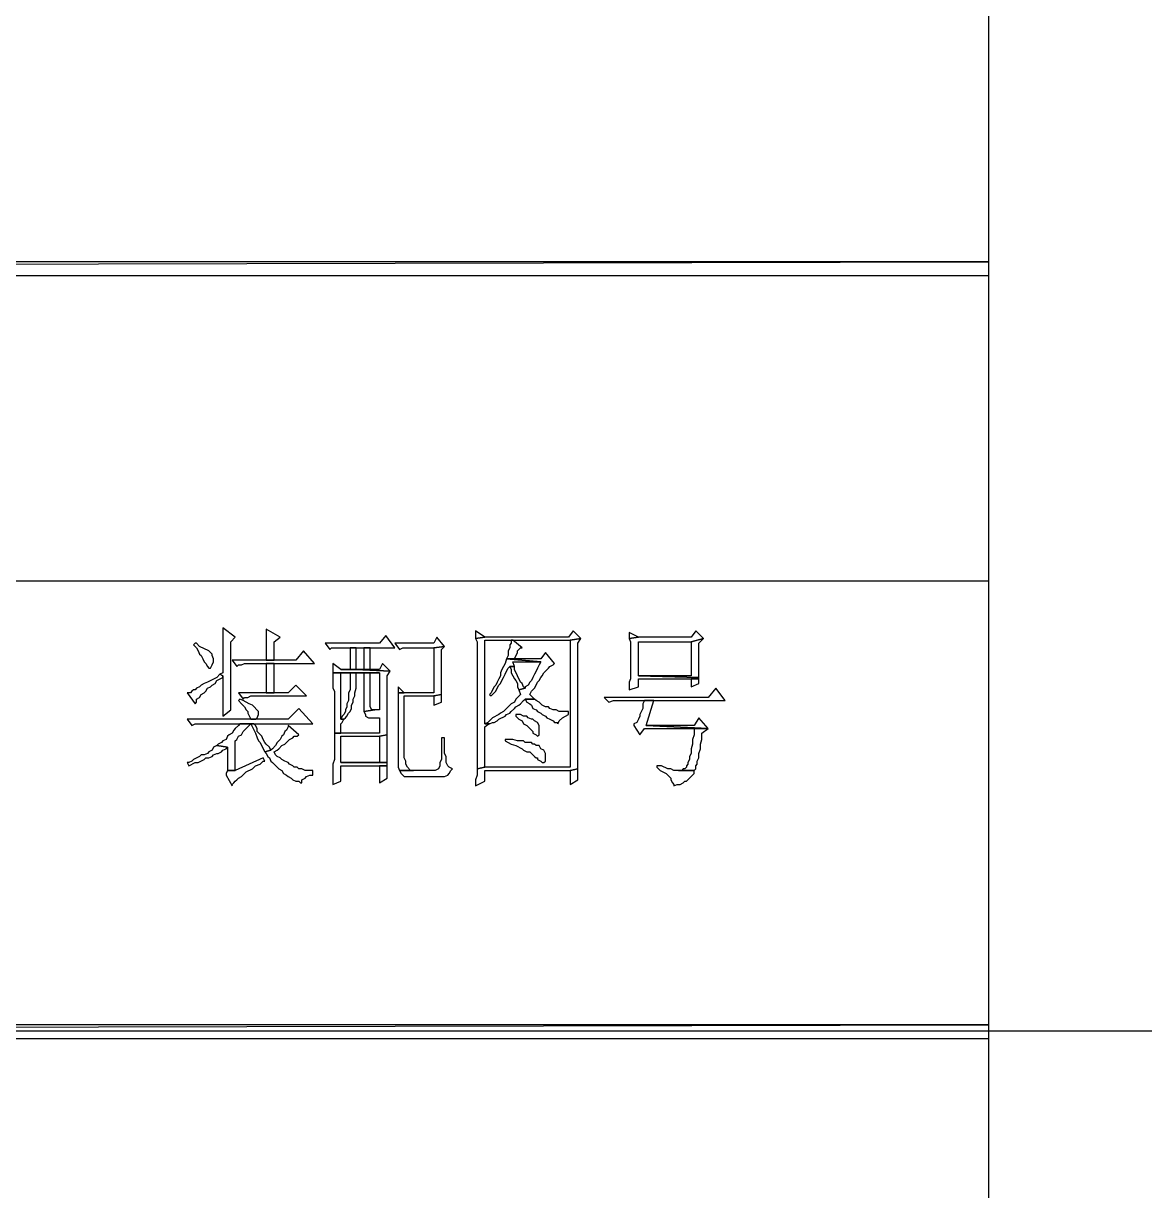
# Model space of a CAD drawing. Extents: x -15.4 to 0.8, y 0.3 to 11.8.
# Drawn here: x -11.678 to -11.075, y 6.009 to 6.637 of the extents above; entities that cross this region are included whole.
import ezdxf

# ---------------------------------------------------------------- set-up
doc = ezdxf.new("R2010")
doc.units = 0
doc.header["$MEASUREMENT"] = 0
doc.linetypes.add('AUSGEZOGEN', pattern=[0])
doc.layers.get('0').update_dxf_attribs({"linetype": 'AUSGEZOGEN'})

msp = doc.modelspace()

# ---------------------------------------------------------------- linework, layer by layer
for points in [[(-11.15878, 11.43606), (-11.15878, 0.75356)], [(-14.50878, 6.50856), (-14.50878, 6.50106), (-14.50878, 6.50106), (-11.15878, 6.50856), (-14.50878, 6.50856)], [(-14.50878, 6.50106), (-11.15878, 6.50856), (-11.15878, 6.50856), (-11.15878, 6.50106), (-14.50878, 6.50106)], [(-11.15878, 6.3369), (-14.50878, 6.3369)], [(-11.57045, 6.3119), (-11.57045, 6.28773), (-11.57045, 6.28773), (-11.57211, 6.2869), (-11.57211, 6.2869), (-11.57045, 6.28606), (-11.57045, 6.28606), (-11.57045, 6.2644), (-11.57045, 6.2644), (-11.56628, 6.26773), (-11.56628, 6.26773), (-11.56628, 6.3044), (-11.56628, 6.3044), (-11.56378, 6.3069), (-11.57045, 6.3119)], [(-11.54711, 6.31106), (-11.54711, 6.2944), (-11.54711, 6.2944), (-11.54295, 6.2944), (-11.54295, 6.2944), (-11.54295, 6.3044), (-11.54295, 6.3044), (-11.53961, 6.3069), (-11.54711, 6.31106)], [(-11.48295, 6.30773), (-11.48628, 6.30356), (-11.48628, 6.30356), (-11.51545, 6.30356), (-11.51545, 6.30356), (-11.51295, 6.30023), (-11.51295, 6.30023), (-11.51211, 6.30106), (-11.51211, 6.30106), (-11.47795, 6.30106), (-11.48295, 6.30773)], [(-11.45545, 6.3069), (-11.45711, 6.30356), (-11.45711, 6.30356), (-11.47795, 6.30356), (-11.47795, 6.30356), (-11.47545, 6.30023), (-11.47545, 6.30023), (-11.47378, 6.30106), (-11.47378, 6.30106), (-11.45711, 6.30106), (-11.45711, 6.30106), (-11.45128, 6.3019), (-11.45545, 6.3069)], [(-11.43461, 6.31023), (-11.43461, 6.30606), (-11.43461, 6.30606), (-11.42961, 6.3069), (-11.43461, 6.31023)], [(-11.38211, 6.31023), (-11.38461, 6.3069), (-11.38461, 6.3069), (-11.42961, 6.3069), (-11.42961, 6.3069), (-11.43461, 6.30606), (-11.43461, 6.30606), (-11.43378, 6.3044), (-11.43378, 6.3044), (-11.43378, 6.23606), (-11.43378, 6.23606), (-11.42961, 6.2369), (-11.42961, 6.2369), (-11.42961, 6.25856), (-11.42961, 6.25856), (-11.42878, 6.2594), (-11.42878, 6.2594), (-11.42711, 6.26023), (-11.42711, 6.26023), (-11.42961, 6.26023), (-11.42961, 6.26023), (-11.42961, 6.30523), (-11.42961, 6.30523), (-11.38378, 6.30523), (-11.38378, 6.30523), (-11.37795, 6.30606), (-11.38211, 6.31023)], [(-11.37795, 6.30606), (-11.38378, 6.30523), (-11.38378, 6.30523), (-11.38378, 6.2369), (-11.38378, 6.2369), (-11.42961, 6.2369), (-11.42961, 6.2369), (-11.43378, 6.23606), (-11.43378, 6.23606), (-11.43378, 6.23273), (-11.43378, 6.23273), (-11.43461, 6.23023), (-11.43461, 6.23023), (-11.43461, 6.2269), (-11.43461, 6.2269), (-11.42961, 6.2294), (-11.42961, 6.2294), (-11.42961, 6.23523), (-11.42961, 6.23523), (-11.38378, 6.23523), (-11.38378, 6.23523), (-11.37961, 6.23606), (-11.37961, 6.23606), (-11.37961, 6.30356), (-11.37795, 6.30606)], [(-11.41461, 6.30523), (-11.41545, 6.30523), (-11.41545, 6.30523), (-11.41545, 6.30356), (-11.41545, 6.30356), (-11.41628, 6.30273), (-11.41628, 6.30273), (-11.41628, 6.30106), (-11.41628, 6.30106), (-11.41711, 6.2994), (-11.41711, 6.2994), (-11.41711, 6.2969), (-11.41711, 6.2969), (-11.41795, 6.29523), (-11.41795, 6.29523), (-11.41378, 6.29523), (-11.41378, 6.29523), (-11.41211, 6.29856), (-11.41211, 6.29856), (-11.41211, 6.2994), (-11.41211, 6.2994), (-11.41045, 6.30106), (-11.41045, 6.30106), (-11.40961, 6.30106), (-11.41461, 6.30523)], [(-11.31628, 6.31023), (-11.31878, 6.3069), (-11.31878, 6.3069), (-11.34711, 6.3069), (-11.34711, 6.3069), (-11.35211, 6.30606), (-11.35211, 6.30606), (-11.35128, 6.3044), (-11.35128, 6.3044), (-11.35128, 6.2844), (-11.35128, 6.2844), (-11.35211, 6.28273), (-11.35211, 6.28273), (-11.35211, 6.27856), (-11.35211, 6.27856), (-11.34711, 6.28023), (-11.34711, 6.28023), (-11.34711, 6.2844), (-11.34711, 6.2844), (-11.31461, 6.2844), (-11.31461, 6.2844), (-11.31461, 6.28523), (-11.31461, 6.28523), (-11.34711, 6.28606), (-11.34711, 6.28606), (-11.34711, 6.3044), (-11.34711, 6.3044), (-11.31878, 6.3044), (-11.31878, 6.3044), (-11.31211, 6.30606), (-11.31628, 6.31023)], [(-11.35211, 6.3094), (-11.35211, 6.30606), (-11.35211, 6.30606), (-11.34711, 6.3069), (-11.35211, 6.3094)], [(-11.31211, 6.30606), (-11.31878, 6.3044), (-11.31878, 6.3044), (-11.31878, 6.28606), (-11.31878, 6.28606), (-11.34711, 6.28606), (-11.34711, 6.28606), (-11.31461, 6.28523), (-11.31461, 6.28523), (-11.31461, 6.30356), (-11.31211, 6.30606)], [(-11.58545, 6.30356), (-11.58628, 6.30273), (-11.58628, 6.30273), (-11.58461, 6.30106), (-11.58461, 6.30106), (-11.58378, 6.2994), (-11.58378, 6.2994), (-11.58295, 6.29773), (-11.58295, 6.29773), (-11.58211, 6.2969), (-11.58211, 6.2969), (-11.58128, 6.29523), (-11.58128, 6.29523), (-11.58045, 6.29356), (-11.58045, 6.29356), (-11.57961, 6.29273), (-11.57961, 6.29273), (-11.57878, 6.29106), (-11.57878, 6.29106), (-11.57795, 6.29023), (-11.57795, 6.29023), (-11.57711, 6.29023), (-11.57711, 6.29023), (-11.57628, 6.2919), (-11.57628, 6.2919), (-11.57545, 6.29356), (-11.57545, 6.29356), (-11.57545, 6.29523), (-11.57545, 6.29523), (-11.57628, 6.2969), (-11.57628, 6.2969), (-11.57628, 6.29773), (-11.57628, 6.29773), (-11.57795, 6.2994), (-11.57795, 6.2994), (-11.58295, 6.3019), (-11.58295, 6.3019), (-11.58461, 6.30356), (-11.58545, 6.30356)], [(-11.52711, 6.2994), (-11.53128, 6.2944), (-11.53128, 6.2944), (-11.56545, 6.2944), (-11.56545, 6.2944), (-11.56295, 6.29106), (-11.56295, 6.29106), (-11.56211, 6.2919), (-11.56211, 6.2919), (-11.56045, 6.2919), (-11.56045, 6.2919), (-11.55878, 6.29273), (-11.55878, 6.29273), (-11.52128, 6.29273), (-11.52711, 6.2994)], [(-11.49878, 6.30106), (-11.50211, 6.30106), (-11.50211, 6.30106), (-11.50211, 6.2894), (-11.50211, 6.2894), (-11.50711, 6.2894), (-11.50711, 6.2894), (-11.49878, 6.2894), (-11.49878, 6.30106)], [(-11.49128, 6.2894), (-11.49128, 6.30106), (-11.49128, 6.30106), (-11.49461, 6.30106), (-11.49461, 6.30106), (-11.49461, 6.2894), (-11.49461, 6.2894), (-11.49128, 6.2894), (-11.49128, 6.2894)], [(-11.45128, 6.3019), (-11.45711, 6.30106), (-11.45711, 6.30106), (-11.45711, 6.2769), (-11.45711, 6.2769), (-11.47628, 6.2769), (-11.47628, 6.2769), (-11.47628, 6.2369), (-11.47628, 6.2369), (-11.47545, 6.23523), (-11.47545, 6.23523), (-11.46795, 6.23523), (-11.46795, 6.23523), (-11.46961, 6.23523), (-11.46961, 6.23523), (-11.47128, 6.2369), (-11.47128, 6.2369), (-11.47211, 6.23856), (-11.47211, 6.23856), (-11.47211, 6.24023), (-11.47211, 6.24023), (-11.47295, 6.2419), (-11.47295, 6.2419), (-11.47295, 6.27523), (-11.47295, 6.27523), (-11.45711, 6.27523), (-11.45711, 6.27523), (-11.45295, 6.27606), (-11.45295, 6.27606), (-11.45295, 6.30023), (-11.45128, 6.3019)], [(-11.39711, 6.29856), (-11.39961, 6.29523), (-11.39961, 6.29523), (-11.41795, 6.29523), (-11.41795, 6.29523), (-11.39961, 6.29356), (-11.39961, 6.29356), (-11.40045, 6.2919), (-11.40045, 6.2919), (-11.40128, 6.29023), (-11.40128, 6.29023), (-11.40211, 6.28856), (-11.40211, 6.28856), (-11.40295, 6.2869), (-11.40295, 6.2869), (-11.40378, 6.28523), (-11.40378, 6.28523), (-11.40461, 6.28356), (-11.40461, 6.28356), (-11.40545, 6.28273), (-11.40545, 6.28273), (-11.40628, 6.28106), (-11.40628, 6.28106), (-11.40795, 6.28023), (-11.40795, 6.28023), (-11.40795, 6.2794), (-11.40795, 6.2794), (-11.41128, 6.27856), (-11.41128, 6.27856), (-11.41045, 6.27606), (-11.41045, 6.27606), (-11.41295, 6.27356), (-11.41295, 6.27356), (-11.41378, 6.2719), (-11.41378, 6.2719), (-11.41545, 6.27106), (-11.41545, 6.27106), (-11.41628, 6.27023), (-11.41628, 6.27023), (-11.41711, 6.2694), (-11.41711, 6.2694), (-11.41878, 6.26773), (-11.41878, 6.26773), (-11.41961, 6.2669), (-11.41961, 6.2669), (-11.42128, 6.26606), (-11.42128, 6.26606), (-11.42211, 6.26523), (-11.42211, 6.26523), (-11.42545, 6.26356), (-11.42545, 6.26356), (-11.42711, 6.2619), (-11.42711, 6.2619), (-11.42795, 6.26106), (-11.42795, 6.26106), (-11.42961, 6.26023), (-11.42961, 6.26023), (-11.42711, 6.26023), (-11.42711, 6.26023), (-11.42545, 6.26106), (-11.42545, 6.26106), (-11.42461, 6.26106), (-11.42461, 6.26106), (-11.42295, 6.2619), (-11.42295, 6.2619), (-11.42211, 6.26273), (-11.42211, 6.26273), (-11.41878, 6.2644), (-11.41878, 6.2644), (-11.41795, 6.26523), (-11.41795, 6.26523), (-11.41628, 6.26606), (-11.41628, 6.26606), (-11.41545, 6.2669), (-11.41545, 6.2669), (-11.41378, 6.26856), (-11.41378, 6.26856), (-11.41295, 6.2694), (-11.41295, 6.2694), (-11.41128, 6.27023), (-11.41128, 6.27023), (-11.41045, 6.27106), (-11.41045, 6.27106), (-11.40878, 6.27273), (-11.40878, 6.27273), (-11.40795, 6.27356), (-11.40795, 6.27356), (-11.40295, 6.27356), (-11.40295, 6.27356), (-11.40378, 6.2744), (-11.40378, 6.2744), (-11.40545, 6.27606), (-11.40545, 6.27606), (-11.40461, 6.27773), (-11.40461, 6.27773), (-11.40295, 6.2794), (-11.40295, 6.2794), (-11.40211, 6.28106), (-11.40211, 6.28106), (-11.40128, 6.28273), (-11.40128, 6.28273), (-11.40045, 6.28356), (-11.40045, 6.28356), (-11.39961, 6.28523), (-11.39961, 6.28523), (-11.39878, 6.28606), (-11.39878, 6.28606), (-11.39795, 6.28773), (-11.39795, 6.28773), (-11.39711, 6.28856), (-11.39711, 6.28856), (-11.39545, 6.29023), (-11.39545, 6.29023), (-11.39461, 6.29106), (-11.39461, 6.29106), (-11.39295, 6.2919), (-11.39295, 6.2919), (-11.39211, 6.29273), (-11.39711, 6.29856)], [(-11.54295, 6.2769), (-11.54295, 6.29273), (-11.54295, 6.29273), (-11.54711, 6.29273), (-11.54711, 6.29273), (-11.54711, 6.2769), (-11.54711, 6.2769), (-11.54295, 6.2769), (-11.54295, 6.2769)], [(-11.51128, 6.29273), (-11.51128, 6.28773), (-11.51128, 6.28773), (-11.48628, 6.28773), (-11.48628, 6.28773), (-11.48628, 6.26773), (-11.48628, 6.26773), (-11.48878, 6.26773), (-11.48878, 6.26773), (-11.49461, 6.2669), (-11.49461, 6.2669), (-11.49378, 6.26523), (-11.49378, 6.26523), (-11.49378, 6.2644), (-11.49378, 6.2644), (-11.49211, 6.26356), (-11.49211, 6.26356), (-11.48628, 6.26356), (-11.48628, 6.26356), (-11.48628, 6.25523), (-11.48628, 6.25523), (-11.51045, 6.25523), (-11.51045, 6.25523), (-11.51045, 6.24106), (-11.51045, 6.24106), (-11.51128, 6.23856), (-11.51128, 6.23856), (-11.51128, 6.22773), (-11.51128, 6.22773), (-11.50711, 6.2294), (-11.50711, 6.2294), (-11.50711, 6.23773), (-11.50711, 6.23773), (-11.48211, 6.23773), (-11.48211, 6.23773), (-11.48211, 6.2394), (-11.48211, 6.2394), (-11.50711, 6.2394), (-11.50711, 6.2394), (-11.50711, 6.25356), (-11.50711, 6.25356), (-11.48628, 6.25356), (-11.48628, 6.25356), (-11.48211, 6.2544), (-11.48211, 6.2544), (-11.48211, 6.28606), (-11.48211, 6.28606), (-11.48045, 6.28856), (-11.48045, 6.28856), (-11.49878, 6.2894), (-11.49878, 6.2894), (-11.50711, 6.2894), (-11.51128, 6.29273)], [(-11.48461, 6.29273), (-11.48628, 6.2894), (-11.48628, 6.2894), (-11.49878, 6.2894), (-11.49878, 6.2894), (-11.48045, 6.28856), (-11.48461, 6.29273)], [(-11.41795, 6.29523), (-11.41878, 6.29273), (-11.41878, 6.29273), (-11.41961, 6.29106), (-11.41961, 6.29106), (-11.42045, 6.2894), (-11.42045, 6.2894), (-11.42128, 6.28773), (-11.42128, 6.28773), (-11.42128, 6.28606), (-11.42128, 6.28606), (-11.42211, 6.2844), (-11.42211, 6.2844), (-11.42295, 6.28273), (-11.42295, 6.28273), (-11.42378, 6.28106), (-11.42378, 6.28106), (-11.42461, 6.28023), (-11.42461, 6.28023), (-11.42545, 6.27856), (-11.42545, 6.27856), (-11.42628, 6.2769), (-11.42628, 6.2769), (-11.42711, 6.27606), (-11.42711, 6.27606), (-11.42628, 6.27523), (-11.42628, 6.27523), (-11.42461, 6.2769), (-11.42461, 6.2769), (-11.42378, 6.27773), (-11.42378, 6.27773), (-11.42295, 6.2794), (-11.42295, 6.2794), (-11.42211, 6.28106), (-11.42211, 6.28106), (-11.42128, 6.2819), (-11.42128, 6.2819), (-11.42045, 6.28356), (-11.42045, 6.28356), (-11.41961, 6.28523), (-11.41961, 6.28523), (-11.41878, 6.2869), (-11.41878, 6.2869), (-11.41795, 6.28856), (-11.41795, 6.28856), (-11.41711, 6.29023), (-11.41711, 6.29023), (-11.41628, 6.29106), (-11.41628, 6.29106), (-11.41378, 6.29106), (-11.41378, 6.29106), (-11.41461, 6.29356), (-11.41461, 6.29356), (-11.39961, 6.29356), (-11.41795, 6.29523)], [(-11.57211, 6.2869), (-11.57378, 6.28523), (-11.57378, 6.28523), (-11.57878, 6.28273), (-11.57878, 6.28273), (-11.58045, 6.2819), (-11.58045, 6.2819), (-11.58211, 6.28106), (-11.58211, 6.28106), (-11.58295, 6.28023), (-11.58295, 6.28023), (-11.58461, 6.2794), (-11.58461, 6.2794), (-11.58545, 6.27856), (-11.58545, 6.27856), (-11.58628, 6.27856), (-11.58628, 6.27856), (-11.58711, 6.27773), (-11.58711, 6.27773), (-11.58795, 6.2769), (-11.58795, 6.2769), (-11.58961, 6.2769), (-11.58961, 6.2769), (-11.58545, 6.27106), (-11.58545, 6.27106), (-11.58461, 6.2719), (-11.58461, 6.2719), (-11.58461, 6.27356), (-11.58461, 6.27356), (-11.58295, 6.2744), (-11.58295, 6.2744), (-11.58211, 6.27606), (-11.58211, 6.27606), (-11.58045, 6.2769), (-11.58045, 6.2769), (-11.57961, 6.27773), (-11.57961, 6.27773), (-11.57878, 6.2794), (-11.57878, 6.2794), (-11.57711, 6.28023), (-11.57711, 6.28023), (-11.57628, 6.28106), (-11.57628, 6.28106), (-11.57461, 6.2819), (-11.57461, 6.2819), (-11.57378, 6.28356), (-11.57378, 6.28356), (-11.57045, 6.28523), (-11.57045, 6.28523), (-11.57045, 6.28606), (-11.57211, 6.2869)], [(-11.51128, 6.28773), (-11.51128, 6.2794), (-11.51128, 6.2794), (-11.51045, 6.27773), (-11.51045, 6.27773), (-11.51045, 6.25523), (-11.51045, 6.25523), (-11.50711, 6.25523), (-11.50711, 6.25523), (-11.50711, 6.26023), (-11.50711, 6.26023), (-11.50628, 6.26106), (-11.50628, 6.26106), (-11.50545, 6.26273), (-11.50545, 6.26273), (-11.50711, 6.26273), (-11.50711, 6.26273), (-11.50711, 6.28773), (-11.50711, 6.28773), (-11.48628, 6.28773), (-11.51128, 6.28773)], [(-11.49878, 6.28773), (-11.50211, 6.28773), (-11.50211, 6.28773), (-11.50211, 6.27856), (-11.50211, 6.27856), (-11.50295, 6.2769), (-11.50295, 6.2769), (-11.50295, 6.27273), (-11.50295, 6.27273), (-11.50378, 6.27106), (-11.50378, 6.27106), (-11.50378, 6.2694), (-11.50378, 6.2694), (-11.50461, 6.26773), (-11.50461, 6.26773), (-11.50461, 6.2669), (-11.50461, 6.2669), (-11.50545, 6.26523), (-11.50545, 6.26523), (-11.50628, 6.2644), (-11.50628, 6.2644), (-11.50711, 6.26273), (-11.50711, 6.26273), (-11.50545, 6.26273), (-11.50545, 6.26273), (-11.50461, 6.26356), (-11.50461, 6.26356), (-11.50378, 6.2644), (-11.50378, 6.2644), (-11.50295, 6.26606), (-11.50295, 6.26606), (-11.50211, 6.2669), (-11.50211, 6.2669), (-11.50128, 6.26856), (-11.50128, 6.26856), (-11.50128, 6.27023), (-11.50128, 6.27023), (-11.50045, 6.2719), (-11.50045, 6.2719), (-11.50045, 6.27356), (-11.50045, 6.27356), (-11.49961, 6.27523), (-11.49961, 6.27523), (-11.49961, 6.2769), (-11.49961, 6.2769), (-11.49878, 6.2794), (-11.49878, 6.2794), (-11.49878, 6.28523), (-11.49878, 6.28773)], [(-11.49128, 6.28773), (-11.49461, 6.28773), (-11.49461, 6.28773), (-11.49461, 6.2669), (-11.49461, 6.2669), (-11.48878, 6.26773), (-11.48878, 6.26773), (-11.49045, 6.26773), (-11.49045, 6.26773), (-11.49128, 6.2694), (-11.49128, 6.2694), (-11.49128, 6.27106), (-11.49128, 6.28773)], [(-11.41378, 6.29106), (-11.41628, 6.29106), (-11.41628, 6.29106), (-11.41545, 6.2894), (-11.41545, 6.2894), (-11.41545, 6.28773), (-11.41545, 6.28773), (-11.41461, 6.28606), (-11.41461, 6.28606), (-11.41378, 6.2844), (-11.41378, 6.2844), (-11.41295, 6.28356), (-11.41295, 6.28356), (-11.41211, 6.2819), (-11.41211, 6.2819), (-11.41211, 6.28023), (-11.41211, 6.28023), (-11.41128, 6.27856), (-11.41128, 6.27856), (-11.40795, 6.2794), (-11.40795, 6.2794), (-11.40878, 6.28023), (-11.40878, 6.28023), (-11.40961, 6.2819), (-11.40961, 6.2819), (-11.41045, 6.28273), (-11.41045, 6.28273), (-11.41378, 6.2894), (-11.41378, 6.29106)], [(-11.53128, 6.28106), (-11.53545, 6.2769), (-11.53545, 6.2769), (-11.56211, 6.2769), (-11.56211, 6.2769), (-11.55961, 6.27356), (-11.55961, 6.27356), (-11.55878, 6.2744), (-11.55878, 6.2744), (-11.55711, 6.2744), (-11.55711, 6.2744), (-11.55545, 6.27523), (-11.55545, 6.27523), (-11.52545, 6.27523), (-11.53128, 6.28106)], [(-11.47628, 6.28023), (-11.47628, 6.2769), (-11.47628, 6.2769), (-11.47295, 6.2769), (-11.47628, 6.28023)], [(-11.30545, 6.2794), (-11.30961, 6.2744), (-11.30961, 6.2744), (-11.36545, 6.2744), (-11.36545, 6.2744), (-11.36295, 6.2719), (-11.36295, 6.2719), (-11.36045, 6.27273), (-11.36045, 6.27273), (-11.30045, 6.27273), (-11.30545, 6.2794)], [(-11.31461, 6.2844), (-11.31878, 6.2844), (-11.31878, 6.2844), (-11.31878, 6.28023), (-11.31878, 6.28023), (-11.31461, 6.2819), (-11.31461, 6.2819), (-11.31461, 6.28356), (-11.31461, 6.2844)], [(-11.56128, 6.27356), (-11.56211, 6.27273), (-11.56211, 6.27273), (-11.56045, 6.27106), (-11.56045, 6.27106), (-11.55878, 6.2694), (-11.55878, 6.2694), (-11.55795, 6.26773), (-11.55795, 6.26773), (-11.55711, 6.2669), (-11.55711, 6.2669), (-11.55711, 6.26606), (-11.55711, 6.26606), (-11.55545, 6.26273), (-11.55545, 6.26273), (-11.55295, 6.26273), (-11.55295, 6.26273), (-11.55211, 6.26356), (-11.55211, 6.26356), (-11.55128, 6.26523), (-11.55128, 6.26523), (-11.55128, 6.2669), (-11.55128, 6.2669), (-11.55461, 6.27023), (-11.55461, 6.27023), (-11.55628, 6.27106), (-11.55628, 6.27106), (-11.55795, 6.2719), (-11.55795, 6.2719), (-11.55961, 6.27273), (-11.56128, 6.27356)], [(-11.45295, 6.27606), (-11.45711, 6.27523), (-11.45711, 6.27523), (-11.45711, 6.27023), (-11.45711, 6.27023), (-11.45295, 6.2719), (-11.45295, 6.2719), (-11.45295, 6.2744), (-11.45295, 6.27606)], [(-11.40295, 6.27356), (-11.40795, 6.27356), (-11.40795, 6.27356), (-11.40711, 6.2719), (-11.40711, 6.2719), (-11.40545, 6.27106), (-11.40545, 6.27106), (-11.40461, 6.27023), (-11.40461, 6.27023), (-11.40378, 6.26856), (-11.40378, 6.26856), (-11.40211, 6.26773), (-11.40211, 6.26773), (-11.40128, 6.2669), (-11.40128, 6.2669), (-11.39961, 6.26606), (-11.39961, 6.26606), (-11.39878, 6.26523), (-11.39878, 6.26523), (-11.39711, 6.2644), (-11.39711, 6.2644), (-11.39628, 6.26356), (-11.39628, 6.26356), (-11.39461, 6.26273), (-11.39461, 6.26273), (-11.39295, 6.2619), (-11.39295, 6.2619), (-11.39211, 6.26106), (-11.39211, 6.26106), (-11.39045, 6.26106), (-11.39045, 6.26106), (-11.39045, 6.26023), (-11.39045, 6.26023), (-11.38961, 6.2619), (-11.38961, 6.2619), (-11.38795, 6.26356), (-11.38795, 6.26356), (-11.38461, 6.26523), (-11.38461, 6.26523), (-11.38461, 6.2669), (-11.38461, 6.2669), (-11.38961, 6.2669), (-11.38961, 6.2669), (-11.39128, 6.26773), (-11.39128, 6.26773), (-11.39295, 6.26773), (-11.39295, 6.26773), (-11.39461, 6.26856), (-11.39461, 6.26856), (-11.39545, 6.2694), (-11.39545, 6.2694), (-11.39711, 6.2694), (-11.39711, 6.2694), (-11.39878, 6.27023), (-11.39878, 6.27023), (-11.39961, 6.27106), (-11.39961, 6.27106), (-11.40045, 6.2719), (-11.40045, 6.2719), (-11.40211, 6.27273), (-11.40295, 6.27356)], [(-11.52961, 6.26856), (-11.53545, 6.26273), (-11.53545, 6.26273), (-11.58961, 6.26273), (-11.58961, 6.26273), (-11.58711, 6.2594), (-11.58711, 6.2594), (-11.58545, 6.26023), (-11.58545, 6.26023), (-11.52211, 6.26023), (-11.52961, 6.26856)], [(-11.33878, 6.27273), (-11.34378, 6.27273), (-11.34378, 6.27273), (-11.34461, 6.27106), (-11.34461, 6.27106), (-11.34461, 6.26856), (-11.34461, 6.26856), (-11.34628, 6.26523), (-11.34628, 6.26523), (-11.34628, 6.2644), (-11.34628, 6.2644), (-11.34711, 6.26273), (-11.34711, 6.26273), (-11.34795, 6.26106), (-11.34795, 6.26106), (-11.34961, 6.26023), (-11.34961, 6.26023), (-11.34961, 6.2594), (-11.34961, 6.2594), (-11.34628, 6.2544), (-11.34628, 6.2544), (-11.34378, 6.25773), (-11.34378, 6.25773), (-11.30961, 6.25773), (-11.30961, 6.25773), (-11.34295, 6.2594), (-11.33878, 6.27273)], [(-11.41295, 6.26523), (-11.41295, 6.2644), (-11.41295, 6.2644), (-11.41128, 6.26273), (-11.41128, 6.26273), (-11.40961, 6.2619), (-11.40961, 6.2619), (-11.40878, 6.26023), (-11.40878, 6.26023), (-11.40711, 6.2594), (-11.40711, 6.2594), (-11.40545, 6.25773), (-11.40545, 6.25773), (-11.40378, 6.25606), (-11.40378, 6.25606), (-11.40378, 6.25523), (-11.40378, 6.25523), (-11.40211, 6.2544), (-11.40211, 6.2544), (-11.40128, 6.25356), (-11.40128, 6.25356), (-11.40045, 6.2544), (-11.40045, 6.2544), (-11.40045, 6.2594), (-11.40045, 6.2594), (-11.40128, 6.26106), (-11.40128, 6.26106), (-11.40295, 6.2619), (-11.40295, 6.2619), (-11.40378, 6.26273), (-11.40378, 6.26273), (-11.40461, 6.26273), (-11.40461, 6.26273), (-11.40628, 6.26356), (-11.40628, 6.26356), (-11.40711, 6.2644), (-11.40711, 6.2644), (-11.40878, 6.2644), (-11.40878, 6.2644), (-11.41045, 6.26523), (-11.41045, 6.26523), (-11.41295, 6.26523), (-11.41295, 6.26523)], [(-11.31461, 6.26356), (-11.31711, 6.2594), (-11.31711, 6.2594), (-11.34295, 6.2594), (-11.34295, 6.2594), (-11.30961, 6.25773), (-11.31461, 6.26356)], [(-11.56128, 6.26023), (-11.56211, 6.2594), (-11.56211, 6.2594), (-11.56378, 6.25773), (-11.56378, 6.25773), (-11.56461, 6.2569), (-11.56461, 6.2569), (-11.56545, 6.25523), (-11.56545, 6.25523), (-11.56711, 6.2544), (-11.56711, 6.2544), (-11.56795, 6.25356), (-11.56795, 6.25356), (-11.56878, 6.2519), (-11.56878, 6.2519), (-11.57045, 6.25106), (-11.57045, 6.25106), (-11.57128, 6.25023), (-11.57128, 6.25023), (-11.57295, 6.2494), (-11.57295, 6.2494), (-11.57378, 6.24856), (-11.57378, 6.24856), (-11.56795, 6.24773), (-11.56795, 6.24773), (-11.56795, 6.23523), (-11.56795, 6.23523), (-11.56378, 6.23523), (-11.56378, 6.23523), (-11.56378, 6.25106), (-11.56378, 6.25106), (-11.56295, 6.2519), (-11.56295, 6.2519), (-11.56211, 6.25356), (-11.56211, 6.25356), (-11.56045, 6.2544), (-11.56045, 6.2544), (-11.55961, 6.25606), (-11.55961, 6.25606), (-11.55545, 6.26023), (-11.56128, 6.26023)], [(-11.55378, 6.26023), (-11.56128, 6.26023), (-11.56128, 6.26023), (-11.55545, 6.26023), (-11.55545, 6.26023), (-11.55295, 6.25523), (-11.55295, 6.25523), (-11.55211, 6.25273), (-11.55211, 6.25273), (-11.55128, 6.25106), (-11.55128, 6.25106), (-11.55045, 6.25023), (-11.55045, 6.25023), (-11.54878, 6.2469), (-11.54878, 6.2469), (-11.54795, 6.24523), (-11.54795, 6.24523), (-11.54461, 6.24606), (-11.54461, 6.24606), (-11.54545, 6.24773), (-11.54545, 6.24773), (-11.54711, 6.2494), (-11.54711, 6.2494), (-11.54795, 6.25023), (-11.54795, 6.25023), (-11.54878, 6.2519), (-11.54878, 6.2519), (-11.54961, 6.25356), (-11.54961, 6.25356), (-11.55211, 6.25606), (-11.55211, 6.25606), (-11.55211, 6.25773), (-11.55211, 6.25773), (-11.55295, 6.2594), (-11.55295, 6.2594), (-11.55378, 6.26023), (-11.55378, 6.26023)], [(-11.53545, 6.2594), (-11.53545, 6.25856), (-11.53545, 6.25856), (-11.53628, 6.2569), (-11.53628, 6.2569), (-11.53711, 6.25606), (-11.53711, 6.25606), (-11.53795, 6.2544), (-11.53795, 6.2544), (-11.53878, 6.25356), (-11.53878, 6.25356), (-11.53961, 6.2519), (-11.53961, 6.2519), (-11.54128, 6.25023), (-11.54128, 6.25023), (-11.54211, 6.24856), (-11.54211, 6.24856), (-11.54378, 6.2469), (-11.54378, 6.2469), (-11.54461, 6.24606), (-11.54461, 6.24606), (-11.54795, 6.24523), (-11.54795, 6.24523), (-11.54711, 6.2444), (-11.54711, 6.2444), (-11.54628, 6.24273), (-11.54628, 6.24273), (-11.54545, 6.2419), (-11.54545, 6.2419), (-11.54461, 6.24023), (-11.54461, 6.24023), (-11.54378, 6.2394), (-11.54378, 6.2394), (-11.54295, 6.23856), (-11.54295, 6.23856), (-11.54128, 6.2369), (-11.54128, 6.2369), (-11.54045, 6.23606), (-11.54045, 6.23606), (-11.53878, 6.23523), (-11.53878, 6.23523), (-11.53795, 6.23356), (-11.53795, 6.23356), (-11.53628, 6.23273), (-11.53628, 6.23273), (-11.53545, 6.2319), (-11.53545, 6.2319), (-11.53378, 6.23106), (-11.53378, 6.23106), (-11.53295, 6.23023), (-11.53295, 6.23023), (-11.53128, 6.2294), (-11.53128, 6.2294), (-11.52961, 6.2294), (-11.52961, 6.2294), (-11.52878, 6.22856), (-11.52878, 6.22856), (-11.52795, 6.22856), (-11.52795, 6.22856), (-11.52795, 6.23023), (-11.52795, 6.23023), (-11.52628, 6.23106), (-11.52628, 6.23106), (-11.52545, 6.2319), (-11.52545, 6.2319), (-11.52378, 6.23273), (-11.52378, 6.23273), (-11.52211, 6.23273), (-11.52211, 6.23273), (-11.52211, 6.23523), (-11.52211, 6.23523), (-11.52628, 6.23523), (-11.52628, 6.23523), (-11.52795, 6.23606), (-11.52795, 6.23606), (-11.52961, 6.23606), (-11.52961, 6.23606), (-11.53045, 6.2369), (-11.53045, 6.2369), (-11.53211, 6.2369), (-11.53211, 6.2369), (-11.53295, 6.23773), (-11.53295, 6.23773), (-11.53461, 6.23856), (-11.53461, 6.23856), (-11.53545, 6.2394), (-11.53545, 6.2394), (-11.53711, 6.24023), (-11.53711, 6.24023), (-11.53878, 6.24106), (-11.53878, 6.24106), (-11.53961, 6.2419), (-11.53961, 6.2419), (-11.54128, 6.24273), (-11.54128, 6.24273), (-11.54211, 6.24356), (-11.54211, 6.24356), (-11.54295, 6.24523), (-11.54295, 6.24523), (-11.54128, 6.24606), (-11.54128, 6.24606), (-11.54045, 6.2469), (-11.54045, 6.2469), (-11.53878, 6.24856), (-11.53878, 6.24856), (-11.53711, 6.2494), (-11.53711, 6.2494), (-11.53628, 6.25023), (-11.53628, 6.25023), (-11.53545, 6.25106), (-11.53545, 6.25106), (-11.53461, 6.2519), (-11.53461, 6.2519), (-11.53295, 6.25273), (-11.53295, 6.25273), (-11.53211, 6.25356), (-11.53211, 6.25356), (-11.53045, 6.25356), (-11.53045, 6.25356), (-11.52961, 6.2544), (-11.53545, 6.2594)], [(-11.48211, 6.2544), (-11.48628, 6.25356), (-11.48628, 6.25356), (-11.48628, 6.2394), (-11.48628, 6.2394), (-11.50711, 6.2394), (-11.50711, 6.2394), (-11.48211, 6.2394), (-11.48211, 6.2394), (-11.48211, 6.25273), (-11.48211, 6.2544)], [(-11.30961, 6.25773), (-11.31711, 6.25773), (-11.31711, 6.25773), (-11.31711, 6.2544), (-11.31711, 6.2544), (-11.31795, 6.2519), (-11.31795, 6.2519), (-11.31795, 6.2494), (-11.31795, 6.2494), (-11.31878, 6.2469), (-11.31878, 6.2469), (-11.31878, 6.2444), (-11.31878, 6.2444), (-11.31961, 6.24273), (-11.31961, 6.24273), (-11.31961, 6.24106), (-11.31961, 6.24106), (-11.32045, 6.2394), (-11.32045, 6.2394), (-11.32045, 6.23856), (-11.32045, 6.23856), (-11.32128, 6.23773), (-11.32128, 6.23773), (-11.32128, 6.2369), (-11.32128, 6.2369), (-11.32211, 6.23606), (-11.32211, 6.23606), (-11.32295, 6.23606), (-11.32295, 6.23606), (-11.32378, 6.23523), (-11.32378, 6.23523), (-11.32545, 6.23523), (-11.32545, 6.23523), (-11.31711, 6.23523), (-11.31711, 6.23523), (-11.31628, 6.23606), (-11.31628, 6.23606), (-11.31628, 6.23773), (-11.31628, 6.23773), (-11.31545, 6.23856), (-11.31545, 6.23856), (-11.31545, 6.24023), (-11.31545, 6.24023), (-11.31461, 6.2419), (-11.31461, 6.2419), (-11.31461, 6.2444), (-11.31461, 6.2444), (-11.31378, 6.2469), (-11.31378, 6.2469), (-11.31378, 6.2494), (-11.31378, 6.2494), (-11.31295, 6.2519), (-11.31295, 6.2519), (-11.31295, 6.25523), (-11.30961, 6.25773)], [(-11.57378, 6.24856), (-11.57545, 6.24773), (-11.57545, 6.24773), (-11.57628, 6.24606), (-11.57628, 6.24606), (-11.57795, 6.24523), (-11.57795, 6.24523), (-11.57878, 6.2444), (-11.57878, 6.2444), (-11.58045, 6.24356), (-11.58045, 6.24356), (-11.58211, 6.24356), (-11.58211, 6.24356), (-11.58295, 6.24273), (-11.58295, 6.24273), (-11.58628, 6.24106), (-11.58628, 6.24106), (-11.58711, 6.24023), (-11.58711, 6.24023), (-11.58878, 6.2394), (-11.58878, 6.2394), (-11.58961, 6.2394), (-11.58961, 6.2394), (-11.58878, 6.23773), (-11.58878, 6.23773), (-11.58545, 6.2394), (-11.58545, 6.2394), (-11.58378, 6.2394), (-11.58378, 6.2394), (-11.58045, 6.24106), (-11.58045, 6.24106), (-11.57961, 6.2419), (-11.57961, 6.2419), (-11.57795, 6.2419), (-11.57795, 6.2419), (-11.57628, 6.24273), (-11.57628, 6.24273), (-11.57545, 6.24356), (-11.57545, 6.24356), (-11.57378, 6.2444), (-11.57378, 6.2444), (-11.57295, 6.2444), (-11.57295, 6.2444), (-11.57128, 6.24523), (-11.57128, 6.24523), (-11.57045, 6.24606), (-11.57045, 6.24606), (-11.56878, 6.2469), (-11.56878, 6.2469), (-11.56795, 6.24773), (-11.57378, 6.24856)], [(-11.45128, 6.25273), (-11.45295, 6.25273), (-11.45295, 6.25273), (-11.45295, 6.24106), (-11.45295, 6.24106), (-11.45378, 6.2394), (-11.45378, 6.2394), (-11.45378, 6.23773), (-11.45378, 6.23773), (-11.45461, 6.23606), (-11.45461, 6.23606), (-11.45628, 6.23523), (-11.45628, 6.23523), (-11.47545, 6.23523), (-11.47545, 6.23523), (-11.47461, 6.23356), (-11.47461, 6.23356), (-11.47295, 6.2319), (-11.47295, 6.2319), (-11.45128, 6.2319), (-11.45128, 6.2319), (-11.44961, 6.23273), (-11.44961, 6.23273), (-11.44878, 6.23356), (-11.44878, 6.23356), (-11.44795, 6.23523), (-11.44795, 6.23523), (-11.44711, 6.23606), (-11.44711, 6.23606), (-11.44878, 6.2369), (-11.44878, 6.2369), (-11.44961, 6.23773), (-11.44961, 6.23773), (-11.45045, 6.2394), (-11.45045, 6.2394), (-11.45045, 6.24273), (-11.45045, 6.24273), (-11.45128, 6.2444), (-11.45128, 6.2444), (-11.45128, 6.25273), (-11.45128, 6.25273)], [(-11.41878, 6.2519), (-11.41878, 6.25106), (-11.41878, 6.25106), (-11.41711, 6.25023), (-11.41711, 6.25023), (-11.41545, 6.2494), (-11.41545, 6.2494), (-11.41295, 6.24856), (-11.41295, 6.24856), (-11.40961, 6.2469), (-11.40961, 6.2469), (-11.40878, 6.24606), (-11.40878, 6.24606), (-11.40711, 6.24523), (-11.40711, 6.24523), (-11.40545, 6.24523), (-11.40545, 6.24523), (-11.40461, 6.2444), (-11.40461, 6.2444), (-11.40378, 6.24356), (-11.40378, 6.24356), (-11.40295, 6.24273), (-11.40295, 6.24273), (-11.40211, 6.2419), (-11.40211, 6.2419), (-11.40128, 6.2419), (-11.40128, 6.2419), (-11.40128, 6.24106), (-11.40128, 6.24106), (-11.39961, 6.24023), (-11.39961, 6.24023), (-11.39878, 6.2394), (-11.39878, 6.2394), (-11.39795, 6.2394), (-11.39795, 6.2394), (-11.39711, 6.24023), (-11.39711, 6.24023), (-11.39711, 6.2444), (-11.39711, 6.2444), (-11.39795, 6.24606), (-11.39795, 6.24606), (-11.39961, 6.2469), (-11.39961, 6.2469), (-11.40045, 6.24856), (-11.40045, 6.24856), (-11.40211, 6.24856), (-11.40211, 6.24856), (-11.40295, 6.2494), (-11.40295, 6.2494), (-11.40378, 6.2494), (-11.40378, 6.2494), (-11.40461, 6.25023), (-11.40461, 6.25023), (-11.40795, 6.25023), (-11.40795, 6.25023), (-11.40878, 6.25106), (-11.40878, 6.25106), (-11.41211, 6.25106), (-11.41211, 6.25106), (-11.41461, 6.2519), (-11.41461, 6.2519), (-11.41878, 6.2519), (-11.41878, 6.2519)], [(-11.54878, 6.2419), (-11.56378, 6.23523), (-11.56378, 6.23523), (-11.56795, 6.23523), (-11.56795, 6.23523), (-11.56878, 6.23356), (-11.56878, 6.23356), (-11.56878, 6.23273), (-11.56878, 6.23273), (-11.56545, 6.2269), (-11.56545, 6.2269), (-11.56545, 6.22773), (-11.56545, 6.22773), (-11.56461, 6.22856), (-11.56461, 6.22856), (-11.56378, 6.2294), (-11.56378, 6.2294), (-11.56295, 6.23023), (-11.56295, 6.23023), (-11.56211, 6.23106), (-11.56211, 6.23106), (-11.56045, 6.2319), (-11.56045, 6.2319), (-11.55795, 6.2344), (-11.55795, 6.2344), (-11.55461, 6.23606), (-11.55461, 6.23606), (-11.55295, 6.23773), (-11.55295, 6.23773), (-11.55045, 6.23856), (-11.55045, 6.23856), (-11.54878, 6.24023), (-11.54878, 6.24023), (-11.54795, 6.24023), (-11.54878, 6.2419)], [(-11.48211, 6.23773), (-11.48628, 6.23773), (-11.48628, 6.23773), (-11.48628, 6.22856), (-11.48628, 6.22856), (-11.48211, 6.23106), (-11.48211, 6.23106), (-11.48211, 6.2369), (-11.48211, 6.23773)], [(-11.37961, 6.23606), (-11.38378, 6.23523), (-11.38378, 6.23523), (-11.38378, 6.22773), (-11.38378, 6.22773), (-11.37961, 6.23023), (-11.37961, 6.23023), (-11.37961, 6.23356), (-11.37961, 6.23606)], [(-11.33711, 6.23773), (-11.33711, 6.2369), (-11.33711, 6.2369), (-11.33545, 6.23523), (-11.33545, 6.23523), (-11.33211, 6.23356), (-11.33211, 6.23356), (-11.33128, 6.23273), (-11.33128, 6.23273), (-11.32961, 6.23106), (-11.32961, 6.23106), (-11.32961, 6.23023), (-11.32961, 6.23023), (-11.32878, 6.22856), (-11.32878, 6.22856), (-11.32795, 6.22773), (-11.32795, 6.22773), (-11.32795, 6.2269), (-11.32795, 6.2269), (-11.32628, 6.22773), (-11.32628, 6.22773), (-11.32461, 6.22773), (-11.32461, 6.22773), (-11.32295, 6.22856), (-11.32295, 6.22856), (-11.32211, 6.2294), (-11.32211, 6.2294), (-11.32128, 6.2294), (-11.32128, 6.2294), (-11.32045, 6.23023), (-11.32045, 6.23023), (-11.31878, 6.2319), (-11.31878, 6.2319), (-11.31795, 6.23273), (-11.31795, 6.23273), (-11.31711, 6.23356), (-11.31711, 6.23356), (-11.31711, 6.23523), (-11.31711, 6.23523), (-11.32795, 6.23523), (-11.32795, 6.23523), (-11.32961, 6.23606), (-11.32961, 6.23606), (-11.33128, 6.23606), (-11.33128, 6.23606), (-11.33461, 6.23773), (-11.33711, 6.23773)], [(-14.50878, 6.09856), (-14.50878, 6.09106), (-14.50878, 6.09106), (-11.15878, 6.09856), (-14.50878, 6.09856)], [(-14.50878, 6.09106), (-11.15878, 6.09856), (-11.15878, 6.09856), (-11.15878, 6.09106), (-14.50878, 6.09106)], [(-14.91878, 6.09523), (-7.41878, 6.09523)]]:
    msp.add_lwpolyline(points)

doc.saveas('drawing.dxf')
